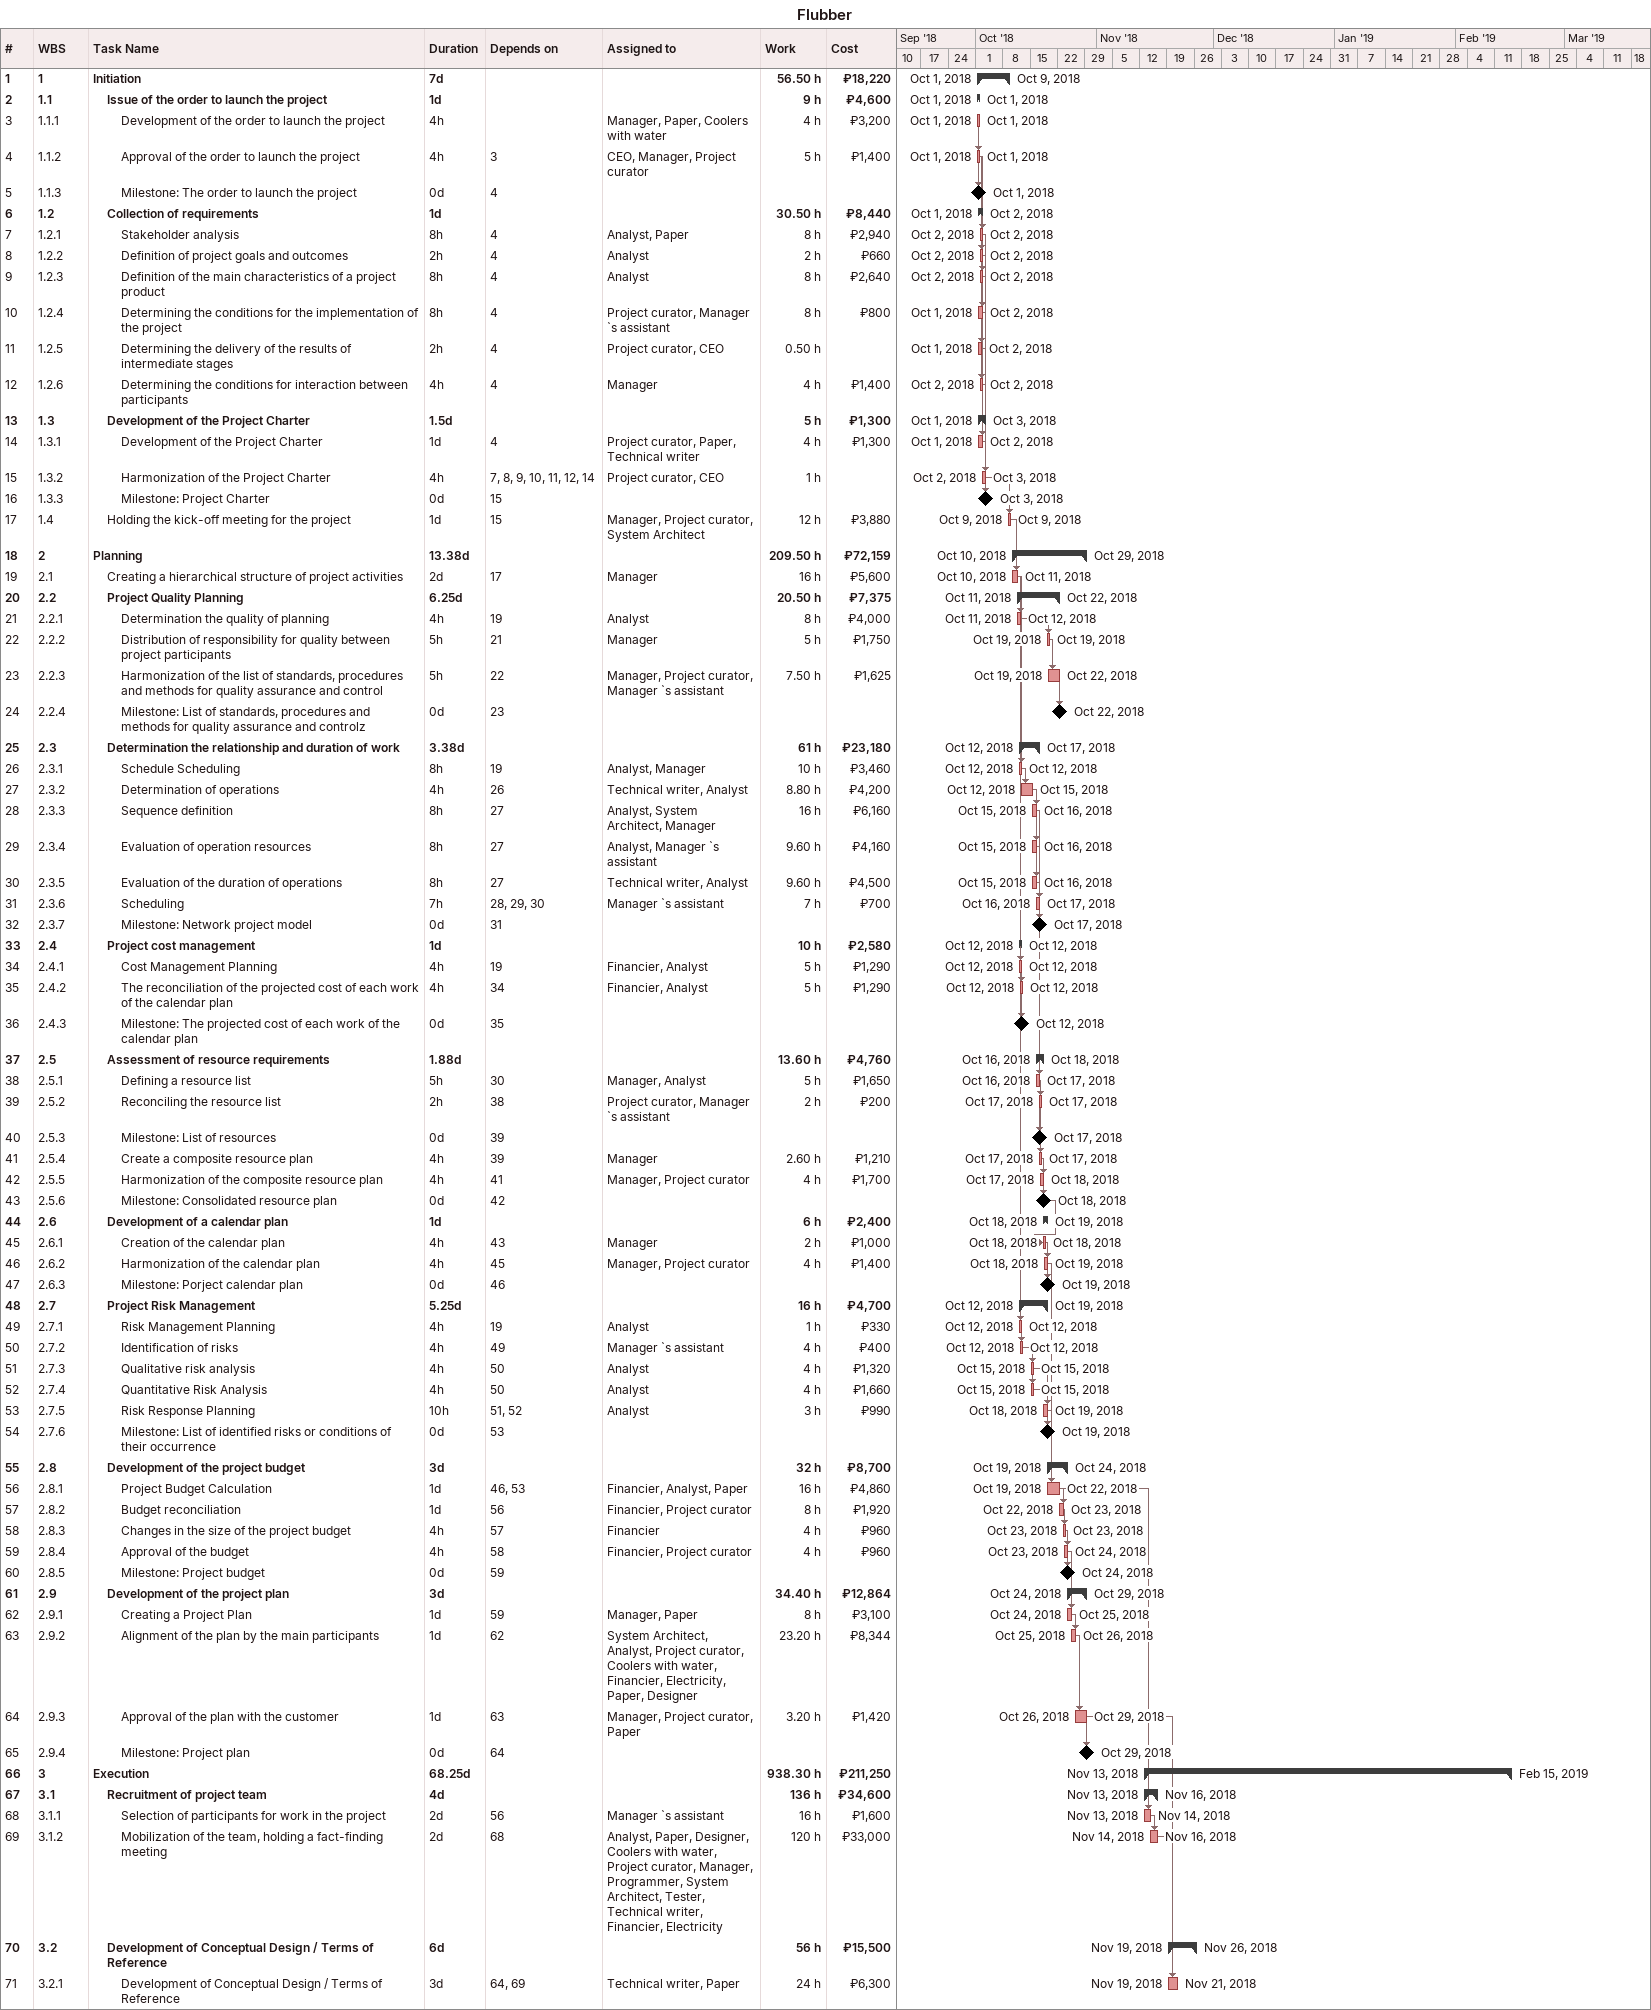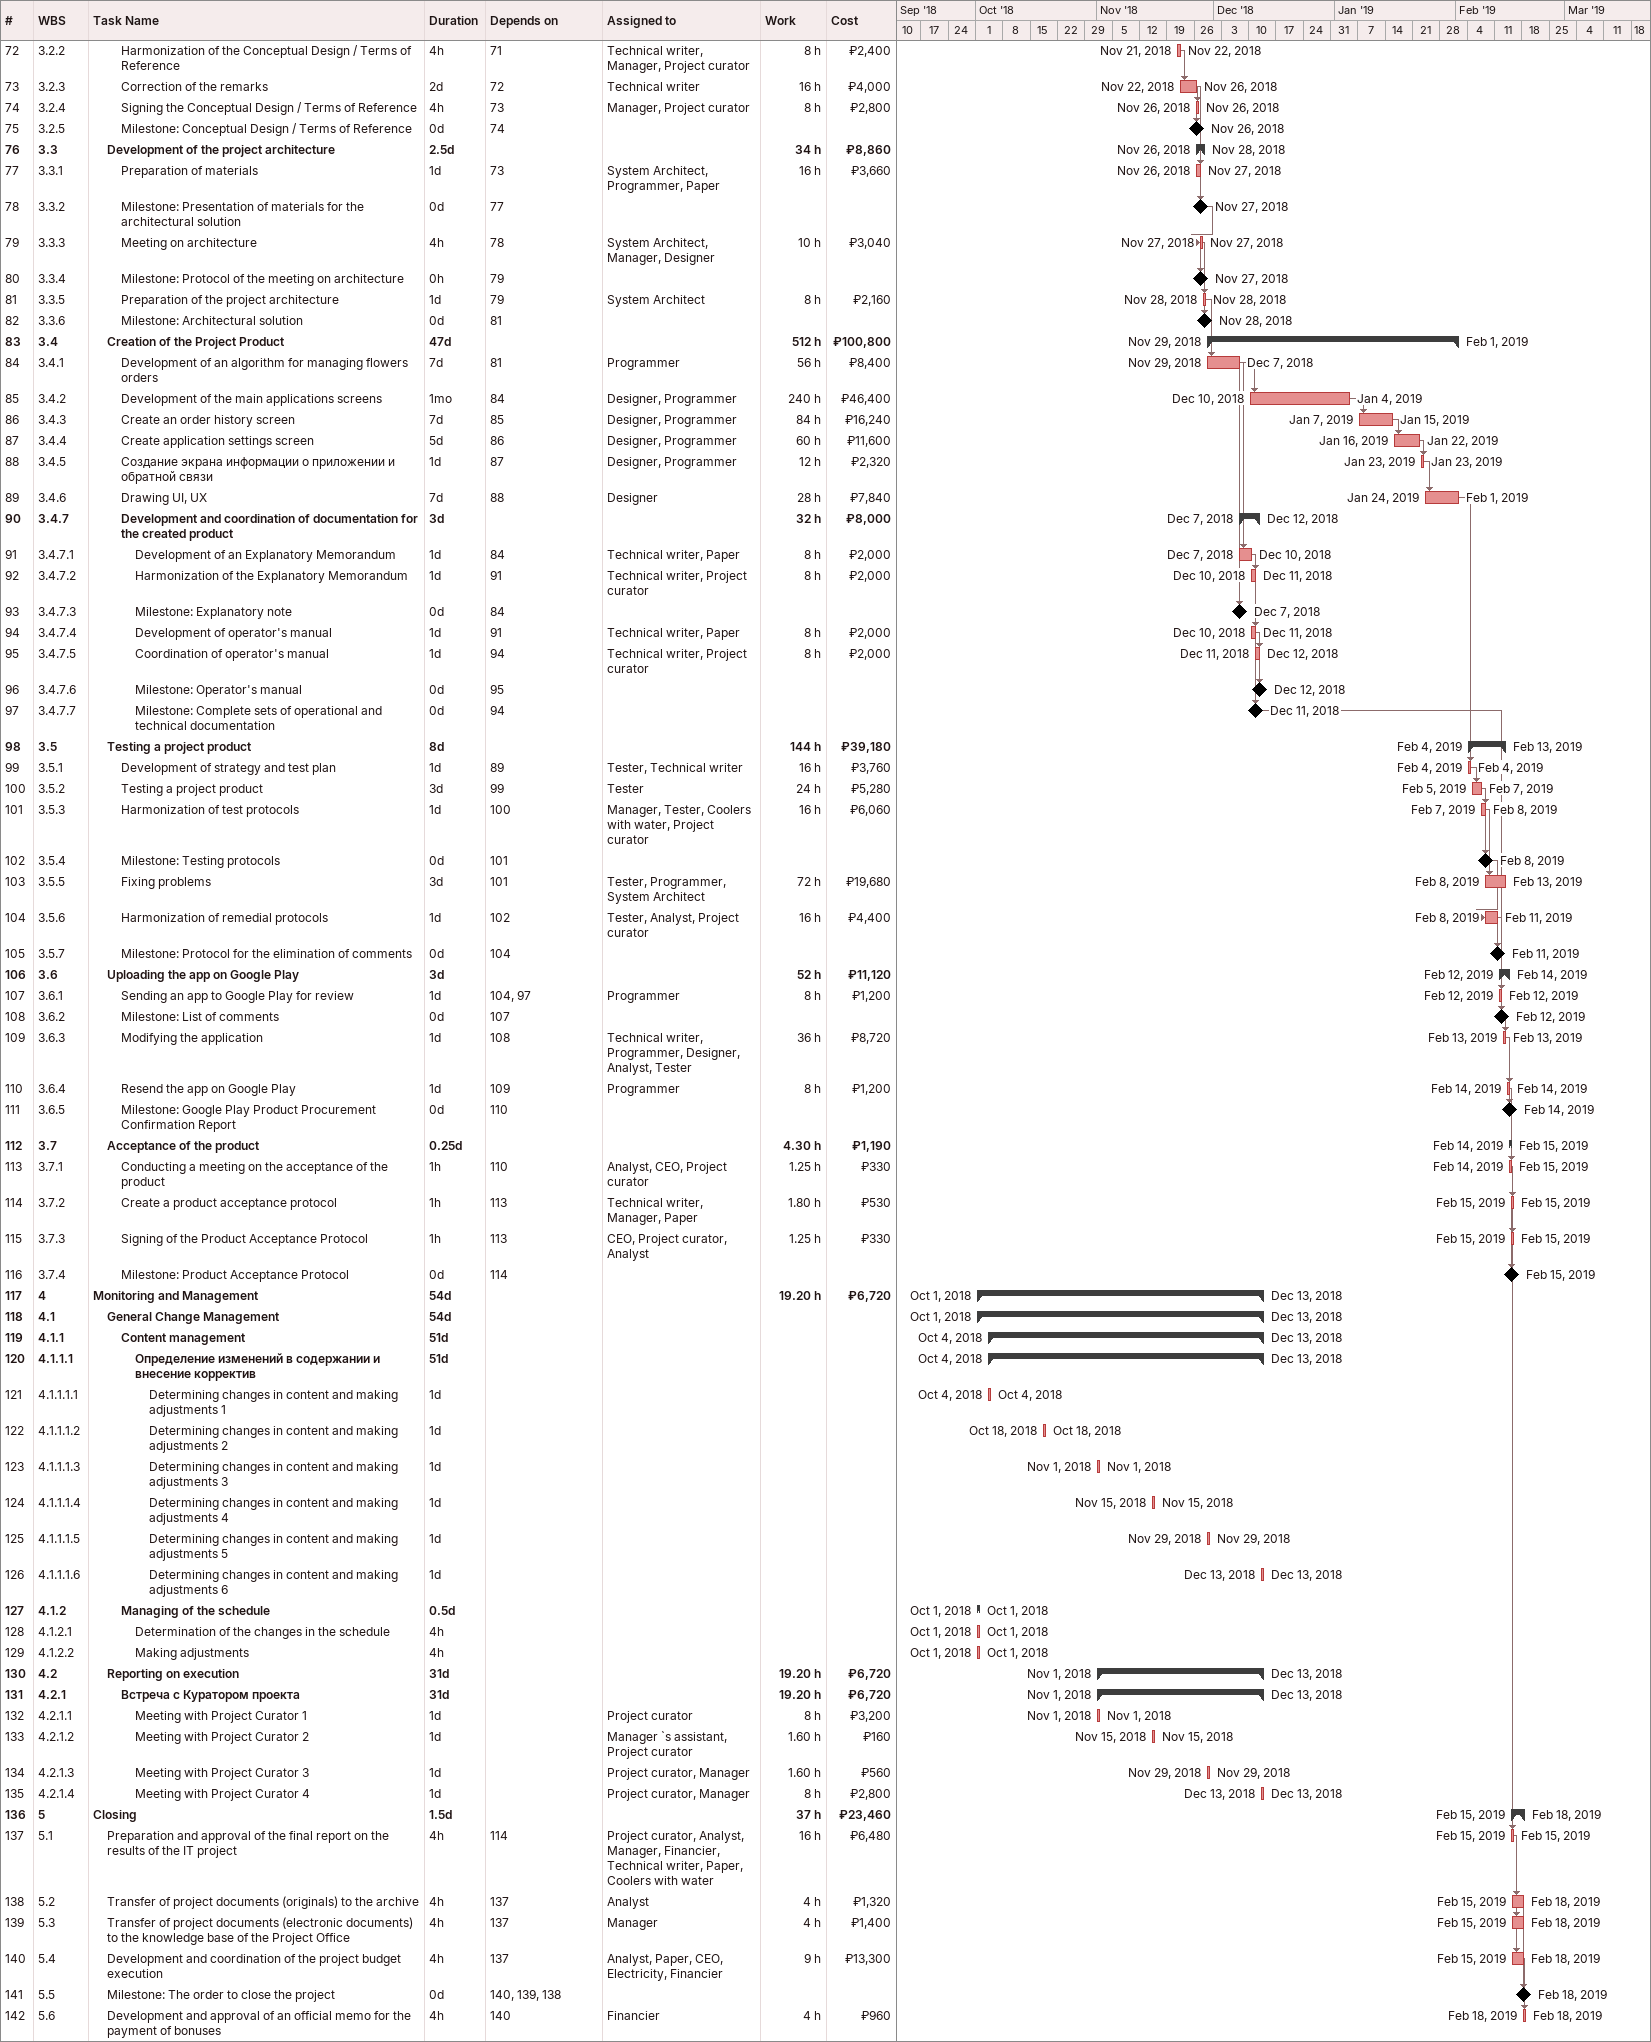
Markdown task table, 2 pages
Flubber

| ID | WBS | Task | Duration | Start | Finish | Predecessors | Resources | Work (h) | Cost (₽) |
|---|---|---|---|---|---|---|---|---|---|
| 1 | 1 | **Initiation** | 7d | 2018-10-01 | 2018-10-09 |  |  | 56.50 | 18220 |
| 2 | 1.1 | **Issue of the order to launch the project** | 1d | 2018-10-01 | 2018-10-01 |  |  | 9 | 4600 |
| 3 | 1.1.1 | Development of the order to launch the project | 4h | 2018-10-01 | 2018-10-01 |  | Manager, Paper, Coolers with water | 4 | 3200 |
| 4 | 1.1.2 | Approval of the order to launch the project | 4h | 2018-10-01 | 2018-10-01 | 3 | CEO, Manager, Project curator | 5 | 1400 |
| 5 | 1.1.3 | Milestone: The order to launch the project | 0d | 2018-10-01 | 2018-10-01 | 4 |  |  |  |
| 6 | 1.2 | **Collection of requirements** | 1d | 2018-10-01 | 2018-10-02 |  |  | 30.50 | 8440 |
| 7 | 1.2.1 | Stakeholder analysis | 8h | 2018-10-02 | 2018-10-02 | 4 | Analyst, Paper | 8 | 2940 |
| 8 | 1.2.2 | Definition of project goals and outcomes | 2h | 2018-10-02 | 2018-10-02 | 4 | Analyst | 2 | 660 |
| 9 | 1.2.3 | Definition of the main characteristics of a project product | 8h | 2018-10-02 | 2018-10-02 | 4 | Analyst | 8 | 2640 |
| 10 | 1.2.4 | Determining the conditions for the implementation of the project | 8h | 2018-10-01 | 2018-10-02 | 4 | Project curator, Manager `s assistant | 8 | 800 |
| 11 | 1.2.5 | Determining the delivery of the results of intermediate stages | 2h | 2018-10-01 | 2018-10-02 | 4 | Project curator, CEO | 0.50 |  |
| 12 | 1.2.6 | Determining the conditions for interaction between participants | 4h | 2018-10-02 | 2018-10-02 | 4 | Manager | 4 | 1400 |
| 13 | 1.3 | **Development of the Project Charter** | 1.5d | 2018-10-01 | 2018-10-03 |  |  | 5 | 1300 |
| 14 | 1.3.1 | Development of the Project Charter | 1d | 2018-10-01 | 2018-10-02 | 4 | Project curator, Paper, Technical writer | 4 | 1300 |
| 15 | 1.3.2 | Harmonization of the Project Charter | 4h | 2018-10-02 | 2018-10-03 | 7, 8, 9, 10, 11, 12, 14 | Project curator, CEO | 1 |  |
| 16 | 1.3.3 | Milestone: Project Charter | 0d | 2018-10-03 | 2018-10-03 | 15 |  |  |  |
| 17 | 1.4 | Holding the kick-off meeting for the project | 1d | 2018-10-09 | 2018-10-09 | 15 | Manager, Project curator, System Architect | 12 | 3880 |
| 18 | 2 | **Planning** | 13.38d | 2018-10-10 | 2018-10-29 |  |  | 209.50 | 72159 |
| 19 | 2.1 | Creating a hierarchical structure of project activities | 2d | 2018-10-10 | 2018-10-11 | 17 | Manager | 16 | 5600 |
| 20 | 2.2 | **Project Quality Planning** | 6.25d | 2018-10-11 | 2018-10-22 |  |  | 20.50 | 7375 |
| 21 | 2.2.1 | Determination the quality of planning | 4h | 2018-10-11 | 2018-10-12 | 19 | Analyst | 8 | 4000 |
| 22 | 2.2.2 | Distribution of responsibility for quality between project participants | 5h | 2018-10-19 | 2018-10-19 | 21 | Manager | 5 | 1750 |
| 23 | 2.2.3 | Harmonization of the list of standards, procedures and methods for quality assurance and control | 5h | 2018-10-19 | 2018-10-22 | 22 | Manager, Project curator, Manager `s assistant | 7.50 | 1625 |
| 24 | 2.2.4 | Milestone: List of standards, procedures and methods for quality assurance and controlz | 0d | 2018-10-22 | 2018-10-22 | 23 |  |  |  |
| 25 | 2.3 | **Determination the relationship and duration of work** | 3.38d | 2018-10-12 | 2018-10-17 |  |  | 61 | 23180 |
| 26 | 2.3.1 | Schedule Scheduling | 8h | 2018-10-12 | 2018-10-12 | 19 | Analyst, Manager | 10 | 3460 |
| 27 | 2.3.2 | Determination of operations | 4h | 2018-10-12 | 2018-10-15 | 26 | Technical writer, Analyst | 8.80 | 4200 |
| 28 | 2.3.3 | Sequence definition | 8h | 2018-10-15 | 2018-10-16 | 27 | Analyst, System Architect, Manager | 16 | 6160 |
| 29 | 2.3.4 | Evaluation of operation resources | 8h | 2018-10-15 | 2018-10-16 | 27 | Analyst, Manager `s assistant | 9.60 | 4160 |
| 30 | 2.3.5 | Evaluation of the duration of operations | 8h | 2018-10-15 | 2018-10-16 | 27 | Technical writer, Analyst | 9.60 | 4500 |
| 31 | 2.3.6 | Scheduling | 7h | 2018-10-16 | 2018-10-17 | 28, 29, 30 | Manager `s assistant | 7 | 700 |
| 32 | 2.3.7 | Milestone: Network project model | 0d | 2018-10-17 | 2018-10-17 | 31 |  |  |  |
| 33 | 2.4 | **Project cost management** | 1d | 2018-10-12 | 2018-10-12 |  |  | 10 | 2580 |
| 34 | 2.4.1 | Cost Management Planning | 4h | 2018-10-12 | 2018-10-12 | 19 | Financier, Analyst | 5 | 1290 |
| 35 | 2.4.2 | The reconciliation of the projected cost of each work of the calendar plan | 4h | 2018-10-12 | 2018-10-12 | 34 | Financier, Analyst | 5 | 1290 |
| 36 | 2.4.3 | Milestone: The projected cost of each work of the calendar plan | 0d | 2018-10-12 | 2018-10-12 | 35 |  |  |  |
| 37 | 2.5 | **Assessment of resource requirements** | 1.88d | 2018-10-16 | 2018-10-18 |  |  | 13.60 | 4760 |
| 38 | 2.5.1 | Defining a resource list | 5h | 2018-10-16 | 2018-10-17 | 30 | Manager, Analyst | 5 | 1650 |
| 39 | 2.5.2 | Reconciling the resource list | 2h | 2018-10-17 | 2018-10-17 | 38 | Project curator, Manager `s assistant | 2 | 200 |
| 40 | 2.5.3 | Milestone: List of resources | 0d | 2018-10-17 | 2018-10-17 | 39 |  |  |  |
| 41 | 2.5.4 | Create a composite resource plan | 4h | 2018-10-17 | 2018-10-17 | 39 | Manager | 2.60 | 1210 |
| 42 | 2.5.5 | Harmonization of the composite resource plan | 4h | 2018-10-17 | 2018-10-18 | 41 | Manager, Project curator | 4 | 1700 |
| 43 | 2.5.6 | Milestone: Consolidated resource plan | 0d | 2018-10-18 | 2018-10-18 | 42 |  |  |  |
| 44 | 2.6 | **Development of a calendar plan** | 1d | 2018-10-18 | 2018-10-19 |  |  | 6 | 2400 |
| 45 | 2.6.1 | Creation of the calendar plan | 4h | 2018-10-18 | 2018-10-18 | 43 | Manager | 2 | 1000 |
| 46 | 2.6.2 | Harmonization of the calendar plan | 4h | 2018-10-18 | 2018-10-19 | 45 | Manager, Project curator | 4 | 1400 |
| 47 | 2.6.3 | Milestone: Porject calendar plan | 0d | 2018-10-19 | 2018-10-19 | 46 |  |  |  |
| 48 | 2.7 | **Project Risk Management** | 5.25d | 2018-10-12 | 2018-10-19 |  |  | 16 | 4700 |
| 49 | 2.7.1 | Risk Management Planning | 4h | 2018-10-12 | 2018-10-12 | 19 | Analyst | 1 | 330 |
| 50 | 2.7.2 | Identification of risks | 4h | 2018-10-12 | 2018-10-12 | 49 | Manager `s assistant | 4 | 400 |
| 51 | 2.7.3 | Qualitative risk analysis | 4h | 2018-10-15 | 2018-10-15 | 50 | Analyst | 4 | 1320 |
| 52 | 2.7.4 | Quantitative Risk Analysis | 4h | 2018-10-15 | 2018-10-15 | 50 | Analyst | 4 | 1660 |
| 53 | 2.7.5 | Risk Response Planning | 10h | 2018-10-18 | 2018-10-19 | 51, 52 | Analyst | 3 | 990 |
| 54 | 2.7.6 | Milestone: List of identified risks or conditions of their occurrence | 0d | 2018-10-19 | 2018-10-19 | 53 |  |  |  |
| 55 | 2.8 | **Development of the project budget** | 3d | 2018-10-19 | 2018-10-24 |  |  | 32 | 8700 |
| 56 | 2.8.1 | Project Budget Calculation | 1d | 2018-10-19 | 2018-10-22 | 46, 53 | Financier, Analyst, Paper | 16 | 4860 |
| 57 | 2.8.2 | Budget reconciliation | 1d | 2018-10-22 | 2018-10-23 | 56 | Financier, Project curator | 8 | 1920 |
| 58 | 2.8.3 | Changes in the size of the project budget | 4h | 2018-10-23 | 2018-10-23 | 57 | Financier | 4 | 960 |
| 59 | 2.8.4 | Approval of the budget | 4h | 2018-10-23 | 2018-10-24 | 58 | Financier, Project curator | 4 | 960 |
| 60 | 2.8.5 | Milestone: Project budget | 0d | 2018-10-24 | 2018-10-24 | 59 |  |  |  |
| 61 | 2.9 | **Development of the project plan** | 3d | 2018-10-24 | 2018-10-29 |  |  | 34.40 | 12864 |
| 62 | 2.9.1 | Creating a Project Plan | 1d | 2018-10-24 | 2018-10-25 | 59 | Manager, Paper | 8 | 3100 |
| 63 | 2.9.2 | Alignment of the plan by the main participants | 1d | 2018-10-25 | 2018-10-26 | 62 | System Architect, Analyst, Project curator, Coolers with water, Financier, Electricity, Paper, Designer | 23.20 | 8344 |
| 64 | 2.9.3 | Approval of the plan with the customer | 1d | 2018-10-26 | 2018-10-29 | 63 | Manager, Project curator, Paper | 3.20 | 1420 |
| 65 | 2.9.4 | Milestone: Project plan | 0d | 2018-10-29 | 2018-10-29 | 64 |  |  |  |
| 66 | 3 | **Execution** | 68.25d | 2018-11-13 | 2019-02-15 |  |  | 938.30 | 211250 |
| 67 | 3.1 | **Recruitment of project team** | 4d | 2018-11-13 | 2018-11-16 |  |  | 136 | 34600 |
| 68 | 3.1.1 | Selection of participants for work in the project | 2d | 2018-11-13 | 2018-11-14 | 56 | Manager `s assistant | 16 | 1600 |
| 69 | 3.1.2 | Mobilization of the team, holding a fact-finding meeting | 2d | 2018-11-14 | 2018-11-16 | 68 | Analyst, Paper, Designer, Coolers with water, Project curator, Manager, Programmer, System Architect, Tester, Technical writer, Financier, Electricity | 120 | 33000 |
| 70 | 3.2 | **Development of Conceptual Design / Terms of Reference** | 6d | 2018-11-19 | 2018-11-26 |  |  | 56 | 15500 |
| 71 | 3.2.1 | Development of Conceptual Design / Terms of Reference | 3d | 2018-11-19 | 2018-11-21 | 64, 69 | Technical writer, Paper | 24 | 6300 |
| 72 | 3.2.2 | Harmonization of the Conceptual Design / Terms of Reference | 4h | 2018-11-21 | 2018-11-22 | 71 | Technical writer, Manager, Project curator | 8 | 2400 |
| 73 | 3.2.3 | Correction of the remarks | 2d | 2018-11-22 | 2018-11-26 | 72 | Technical writer | 16 | 4000 |
| 74 | 3.2.4 | Signing the Conceptual Design / Terms of Reference | 4h | 2018-11-26 | 2018-11-26 | 73 | Manager, Project curator | 8 | 2800 |
| 75 | 3.2.5 | Milestone: Conceptual Design / Terms of Reference | 0d | 2018-11-26 | 2018-11-26 | 74 |  |  |  |
| 76 | 3.3 | **Development of the project architecture** | 2.5d | 2018-11-26 | 2018-11-28 |  |  | 34 | 8860 |
| 77 | 3.3.1 | Preparation of materials | 1d | 2018-11-26 | 2018-11-27 | 73 | System Architect, Programmer, Paper | 16 | 3660 |
| 78 | 3.3.2 | Milestone: Presentation of materials for the architectural solution | 0d | 2018-11-27 | 2018-11-27 | 77 |  |  |  |
| 79 | 3.3.3 | Meeting on architecture | 4h | 2018-11-27 | 2018-11-27 | 78 | System Architect, Manager, Designer | 10 | 3040 |
| 80 | 3.3.4 | Milestone: Protocol of the meeting on architecture | 0h | 2018-11-27 | 2018-11-27 | 79 |  |  |  |
| 81 | 3.3.5 | Preparation of the project architecture | 1d | 2018-11-28 | 2018-11-28 | 79 | System Architect | 8 | 2160 |
| 82 | 3.3.6 | Milestone: Architectural solution | 0d | 2018-11-28 | 2018-11-28 | 81 |  |  |  |
| 83 | 3.4 | **Creation of the Project Product** | 47d | 2018-11-29 | 2019-02-01 |  |  | 512 | 100800 |
| 84 | 3.4.1 | Development of an algorithm for managing flowers orders | 7d | 2018-11-29 | 2018-12-07 | 81 | Programmer | 56 | 8400 |
| 85 | 3.4.2 | Development of the main applications screens | 1mo | 2018-12-10 | 2019-01-04 | 84 | Designer, Programmer | 240 | 46400 |
| 86 | 3.4.3 | Create an order history screen | 7d | 2019-01-07 | 2019-01-15 | 85 | Designer, Programmer | 84 | 16240 |
| 87 | 3.4.4 | Create application settings screen | 5d | 2019-01-16 | 2019-01-22 | 86 | Designer, Programmer | 60 | 11600 |
| 88 | 3.4.5 | Создание экрана информации о приложении и обратной связи | 1d | 2019-01-23 | 2019-01-23 | 87 | Designer, Programmer | 12 | 2320 |
| 89 | 3.4.6 | Drawing UI, UX | 7d | 2019-01-24 | 2019-02-01 | 88 | Designer | 28 | 7840 |
| 90 | 3.4.7 | **Development and coordination of documentation for the created product** | 3d | 2018-12-07 | 2018-12-12 |  |  | 32 | 8000 |
| 91 | 3.4.7.1 | Development of an Explanatory Memorandum | 1d | 2018-12-07 | 2018-12-10 | 84 | Technical writer, Paper | 8 | 2000 |
| 92 | 3.4.7.2 | Harmonization of the Explanatory Memorandum | 1d | 2018-12-10 | 2018-12-11 | 91 | Technical writer, Project curator | 8 | 2000 |
| 93 | 3.4.7.3 | Milestone: Explanatory note | 0d | 2018-12-07 | 2018-12-07 | 84 |  |  |  |
| 94 | 3.4.7.4 | Development of operator's manual | 1d | 2018-12-10 | 2018-12-11 | 91 | Technical writer, Paper | 8 | 2000 |
| 95 | 3.4.7.5 | Coordination of operator's manual | 1d | 2018-12-11 | 2018-12-12 | 94 | Technical writer, Project curator | 8 | 2000 |
| 96 | 3.4.7.6 | Milestone: Operator's manual | 0d | 2018-12-12 | 2018-12-12 | 95 |  |  |  |
| 97 | 3.4.7.7 | Milestone: Complete sets of operational and technical documentation | 0d | 2018-12-11 | 2018-12-11 | 94 |  |  |  |
| 98 | 3.5 | **Testing a project product** | 8d | 2019-02-04 | 2019-02-13 |  |  | 144 | 39180 |
| 99 | 3.5.1 | Development of strategy and test plan | 1d | 2019-02-04 | 2019-02-04 | 89 | Tester, Technical writer | 16 | 3760 |
| 100 | 3.5.2 | Testing a project product | 3d | 2019-02-05 | 2019-02-07 | 99 | Tester | 24 | 5280 |
| 101 | 3.5.3 | Harmonization of test protocols | 1d | 2019-02-07 | 2019-02-08 | 100 | Manager, Tester, Coolers with water, Project curator | 16 | 6060 |
| 102 | 3.5.4 | Milestone: Testing protocols | 0d | 2019-02-08 | 2019-02-08 | 101 |  |  |  |
| 103 | 3.5.5 | Fixing problems | 3d | 2019-02-08 | 2019-02-13 | 101 | Tester, Programmer, System Architect | 72 | 19680 |
| 104 | 3.5.6 | Harmonization of remedial protocols | 1d | 2019-02-08 | 2019-02-11 | 102 | Tester, Analyst, Project curator | 16 | 4400 |
| 105 | 3.5.7 | Milestone: Protocol for the elimination of comments | 0d | 2019-02-11 | 2019-02-11 | 104 |  |  |  |
| 106 | 3.6 | **Uploading the app on Google Play** | 3d | 2019-02-12 | 2019-02-14 |  |  | 52 | 11120 |
| 107 | 3.6.1 | Sending an app to Google Play for review | 1d | 2019-02-12 | 2019-02-12 | 104, 97 | Programmer | 8 | 1200 |
| 108 | 3.6.2 | Milestone: List of comments | 0d | 2019-02-12 | 2019-02-12 | 107 |  |  |  |
| 109 | 3.6.3 | Modifying the application | 1d | 2019-02-13 | 2019-02-13 | 108 | Technical writer, Programmer, Designer, Analyst, Tester | 36 | 8720 |
| 110 | 3.6.4 | Resend the app on Google Play | 1d | 2019-02-14 | 2019-02-14 | 109 | Programmer | 8 | 1200 |
| 111 | 3.6.5 | Milestone: Google Play Product Procurement Confirmation Report | 0d | 2019-02-14 | 2019-02-14 | 110 |  |  |  |
| 112 | 3.7 | **Acceptance of the product** | 0.25d | 2019-02-14 | 2019-02-15 |  |  | 4.30 | 1190 |
| 113 | 3.7.1 | Conducting a meeting on the acceptance of the product | 1h | 2019-02-14 | 2019-02-15 | 110 | Analyst, CEO, Project curator | 1.25 | 330 |
| 114 | 3.7.2 | Create a product acceptance protocol | 1h | 2019-02-15 | 2019-02-15 | 113 | Technical writer, Manager, Paper | 1.80 | 530 |
| 115 | 3.7.3 | Signing of the Product Acceptance Protocol | 1h | 2019-02-15 | 2019-02-15 | 113 | CEO, Project curator, Analyst | 1.25 | 330 |
| 116 | 3.7.4 | Milestone: Product Acceptance Protocol | 0d | 2019-02-15 | 2019-02-15 | 114 |  |  |  |
| 117 | 4 | **Monitoring and Management** | 54d | 2018-10-01 | 2018-12-13 |  |  | 19.20 | 6720 |
| 118 | 4.1 | **General Change Management** | 54d | 2018-10-01 | 2018-12-13 |  |  |  |  |
| 119 | 4.1.1 | **Content management** | 51d | 2018-10-04 | 2018-12-13 |  |  |  |  |
| 120 | 4.1.1.1 | **Определение изменений в содержании и внесение корректив** | 51d | 2018-10-04 | 2018-12-13 |  |  |  |  |
| 121 | 4.1.1.1.1 | Determining changes in content and making adjustments 1 | 1d | 2018-10-04 | 2018-10-04 |  |  |  |  |
| 122 | 4.1.1.1.2 | Determining changes in content and making adjustments 2 | 1d | 2018-10-18 | 2018-10-18 |  |  |  |  |
| 123 | 4.1.1.1.3 | Determining changes in content and making adjustments 3 | 1d | 2018-11-01 | 2018-11-01 |  |  |  |  |
| 124 | 4.1.1.1.4 | Determining changes in content and making adjustments 4 | 1d | 2018-11-15 | 2018-11-15 |  |  |  |  |
| 125 | 4.1.1.1.5 | Determining changes in content and making adjustments 5 | 1d | 2018-11-29 | 2018-11-29 |  |  |  |  |
| 126 | 4.1.1.1.6 | Determining changes in content and making adjustments 6 | 1d | 2018-12-13 | 2018-12-13 |  |  |  |  |
| 127 | 4.1.2 | **Managing of the schedule** | 0.5d | 2018-10-01 | 2018-10-01 |  |  |  |  |
| 128 | 4.1.2.1 | Determination of the changes in the schedule | 4h | 2018-10-01 | 2018-10-01 |  |  |  |  |
| 129 | 4.1.2.2 | Making adjustments | 4h | 2018-10-01 | 2018-10-01 |  |  |  |  |
| 130 | 4.2 | **Reporting on execution** | 31d | 2018-11-01 | 2018-12-13 |  |  | 19.20 | 6720 |
| 131 | 4.2.1 | **Встреча с Куратором проекта** | 31d | 2018-11-01 | 2018-12-13 |  |  | 19.20 | 6720 |
| 132 | 4.2.1.1 | Meeting with Project Curator 1 | 1d | 2018-11-01 | 2018-11-01 |  | Project curator | 8 | 3200 |
| 133 | 4.2.1.2 | Meeting with Project Curator 2 | 1d | 2018-11-15 | 2018-11-15 |  | Manager `s assistant, Project curator | 1.60 | 160 |
| 134 | 4.2.1.3 | Meeting with Project Curator 3 | 1d | 2018-11-29 | 2018-11-29 |  | Project curator, Manager | 1.60 | 560 |
| 135 | 4.2.1.4 | Meeting with Project Curator 4 | 1d | 2018-12-13 | 2018-12-13 |  | Project curator, Manager | 8 | 2800 |
| 136 | 5 | **Closing** | 1.5d | 2019-02-15 | 2019-02-18 |  |  | 37 | 23460 |
| 137 | 5.1 | Preparation and approval of the final report on the results of the IT project | 4h | 2019-02-15 | 2019-02-15 | 114 | Project curator, Analyst, Manager, Financier, Technical writer, Paper, Coolers with water | 16 | 6480 |
| 138 | 5.2 | Transfer of project documents (originals) to the archive | 4h | 2019-02-15 | 2019-02-18 | 137 | Analyst | 4 | 1320 |
| 139 | 5.3 | Transfer of project documents (electronic documents) to the knowledge base of the Project Office | 4h | 2019-02-15 | 2019-02-18 | 137 | Manager | 4 | 1400 |
| 140 | 5.4 | Development and coordination of the project budget execution | 4h | 2019-02-15 | 2019-02-18 | 137 | Analyst, Paper, CEO, Electricity, Financier | 9 | 13300 |
| 141 | 5.5 | Milestone: The order to close the project | 0d | 2019-02-18 | 2019-02-18 | 140, 139, 138 |  |  |  |
| 142 | 5.6 | Development and approval of an official memo for the payment of bonuses | 4h | 2019-02-18 | 2019-02-18 | 140 | Financier | 4 | 960 |
